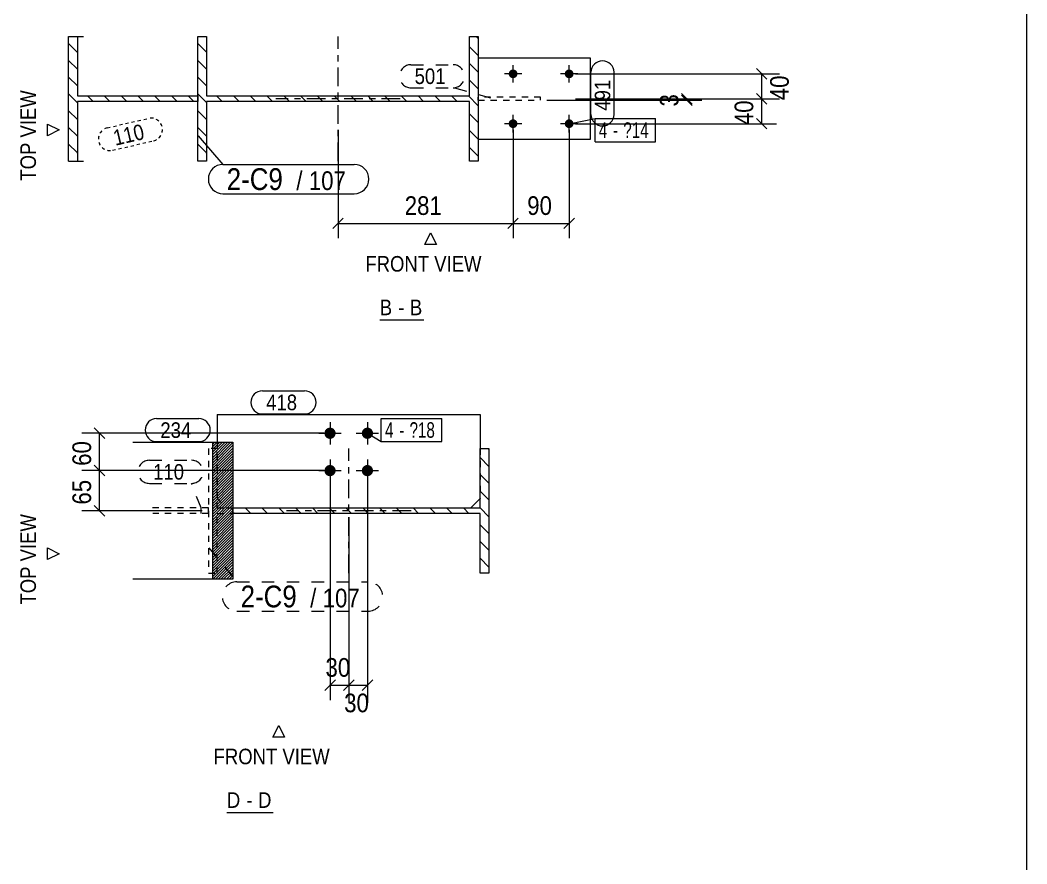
# Model space of a CAD drawing. Header units: millimetres. Extents: x 2 to 579, y 1 to 825.
# Drawn here: x 417.4 to 579, y 304.3 to 439.8 of the extents above; entities that cross this region are included whole.
import ezdxf

# ---------------------------------------------------------------- set-up
doc = ezdxf.new("R2010")
doc.units = ezdxf.units.MM
for name, pattern in [('XKITLINE00', [0]), ('XKITLINE01', [4, 1, -1, 1, -1]), ('XKITLINE02', [4, 2, -2]), ('XKITLINE03', [6, 3, -1, 1, -1]), ('XKITLINE04', [3, 0.5, -0.5, 0.5, -0.5, 0.5, -0.5])]:
    doc.linetypes.add(name, pattern=pattern)
for name, color, linetype, lineweight in [('Bolt', 3, 'Continuous', 0), ('BoltMark', 7, 'Continuous', 0), ('Dimensions', 7, 'Continuous', 0), ('DrawingSheet', 5, 'Continuous', 0), ('OtherObjectType', 7, 'Continuous', 0), ('Part', 2, 'Continuous', 0), ('PartMark', 7, 'Continuous', 0)]:
    doc.layers.add(name, color=color, linetype=linetype, lineweight=lineweight)
doc.styles.add('ARIAL', font='ARIAL.TTF')
doc.styles.add('ARIAL_NARROW', font='ARIALN.TTF')

# ---------------------------------------------------------------- blocks, each defined once
blk = doc.blocks.new('*A1')
at = {"layer": 'Part', "color": 7, "linetype": 'XKITLINE00', "lineweight": 0}
for p, q in [((490.94, 436.85), (490.59, 437.19)), ((447.34, 434.65), (445.94, 436.05)), ((490.94, 434.15), (489.54, 435.55)), ((447.34, 431.95), (445.94, 433.35)), ((490.94, 431.46), (489.54, 432.86)), ((447.34, 429.26), (445.94, 430.66)), ((490.94, 428.77), (489.54, 430.17)), ((447.34, 426.57), (445.94, 427.97)), ((449.86, 426.74), (448.96, 427.64)), ((452.55, 426.74), (451.65, 427.64)), ((455.24, 426.74), (454.34, 427.64)), ((457.94, 426.74), (457.04, 427.64)), ((460.63, 426.74), (459.73, 427.64)), ((463.33, 426.74), (462.43, 427.64)), ((466.02, 426.74), (465.12, 427.64)), ((468.71, 426.74), (467.81, 427.64)), ((471.41, 426.74), (470.51, 427.64)), ((474.1, 426.74), (473.2, 427.64)), ((476.8, 426.74), (475.9, 427.64)), ((479.49, 426.74), (478.59, 427.64)), ((482.18, 426.74), (481.28, 427.64)), ((484.88, 426.74), (483.98, 427.64)), ((487.57, 426.74), (486.67, 427.64)), ((490.94, 426.07), (489.37, 427.64)), ((447.34, 423.87), (445.94, 425.27)), ((490.94, 423.38), (489.54, 424.78)), ((447.34, 421.18), (445.94, 422.58)), ((490.94, 420.68), (489.54, 422.08)), ((447.28, 418.54), (445.94, 419.88)), ((447.34, 418.48), (447.28, 418.54)), ((490.94, 417.99), (489.54, 419.39)), ((445.94, 417.19), (445.94, 417.19)), ((445.94, 417.19), (445.94, 417.19))]:
    blk.add_line(p, q, dxfattribs=at)
blk = doc.blocks.new('*A2')
at = {"layer": 'Part', "color": 7, "linetype": 'XKITLINE00', "lineweight": 0}
for p, q in [((426.61, 434.64), (425.21, 436.05)), ((426.61, 431.95), (425.21, 433.35)), ((426.61, 429.25), (425.21, 430.66)), ((426.61, 426.56), (425.21, 427.97)), ((429.13, 426.74), (428.23, 427.64)), ((431.82, 426.74), (430.92, 427.64)), ((434.52, 426.74), (433.62, 427.64)), ((437.21, 426.74), (436.31, 427.64)), ((439.9, 426.74), (439, 427.64)), ((442.6, 426.74), (441.7, 427.64)), ((445.29, 426.74), (444.39, 427.64)), ((426.61, 423.87), (425.21, 425.27)), ((426.61, 421.17), (425.21, 422.58)), ((426.56, 418.54), (425.21, 419.88)), ((426.61, 418.48), (426.56, 418.54))]:
    blk.add_line(p, q, dxfattribs=at)
blk = doc.blocks.new('*A3')
at = {"layer": 'Part', "color": 7, "linetype": 'XKITLINE00', "lineweight": 0}
for p, q in [((448.58, 372.04), (448.34, 371.8)), ((449.02, 372.04), (448.34, 371.36)), ((449.45, 372.04), (448.34, 370.93)), ((449.89, 372.04), (448.34, 370.49)), ((450.32, 372.04), (448.34, 370.06)), ((450.76, 372.04), (448.34, 369.62)), ((451.19, 372.04), (448.34, 369.19)), ((451.57, 371.98), (448.34, 368.75)), ((451.57, 371.55), (448.34, 368.32)), ((451.57, 371.11), (448.34, 367.88)), ((451.57, 370.68), (448.34, 367.45)), ((451.57, 370.24), (448.34, 367.01)), ((451.57, 369.81), (448.34, 366.58)), ((451.57, 369.37), (448.34, 366.14)), ((451.57, 368.94), (448.34, 365.71)), ((451.57, 368.5), (448.34, 365.27)), ((451.57, 368.07), (448.34, 364.84)), ((451.57, 367.63), (448.34, 364.4)), ((451.57, 367.2), (448.34, 363.96)), ((451.57, 366.76), (448.34, 363.53)), ((451.57, 366.33), (448.34, 363.09)), ((451.57, 365.89), (448.34, 362.66)), ((451.57, 365.45), (448.34, 362.22)), ((451.57, 365.02), (448.34, 361.79)), ((451.57, 364.58), (448.34, 361.35)), ((451.57, 364.15), (448.34, 360.92)), ((451.57, 363.71), (448.34, 360.48)), ((451.57, 363.28), (448.34, 360.05)), ((451.57, 362.84), (448.34, 359.61)), ((451.57, 362.41), (448.34, 359.18)), ((451.57, 361.97), (448.34, 358.74)), ((451.57, 361.54), (448.34, 358.31)), ((451.57, 361.1), (448.34, 357.87)), ((451.57, 360.67), (448.34, 357.44)), ((451.57, 360.23), (448.34, 357)), ((451.57, 359.8), (448.34, 356.57)), ((451.57, 359.36), (448.34, 356.13)), ((451.57, 358.93), (448.34, 355.7)), ((451.57, 358.49), (448.34, 355.26)), ((451.57, 358.06), (448.34, 354.83)), ((451.57, 357.62), (448.34, 354.39)), ((451.57, 357.19), (448.34, 353.96)), ((451.57, 356.75), (448.34, 353.52)), ((451.57, 356.32), (448.34, 353.09)), ((451.57, 355.88), (448.34, 352.65)), ((451.57, 355.45), (448.34, 352.22)), ((451.57, 355.01), (448.34, 351.78)), ((451.57, 354.58), (448.34, 351.35)), ((451.57, 354.14), (448.34, 350.91)), ((451.57, 353.71), (448.34, 350.47)), ((451.57, 353.27), (448.34, 350.04)), ((451.57, 352.84), (448.78, 350.04)), ((451.57, 352.4), (449.21, 350.04)), ((451.57, 351.96), (449.65, 350.04)), ((451.57, 351.53), (450.08, 350.04)), ((451.57, 351.09), (450.52, 350.04)), ((451.57, 350.66), (450.95, 350.04)), ((451.57, 350.22), (451.39, 350.04))]:
    blk.add_line(p, q, dxfattribs=at)
blk = doc.blocks.new('*A4')
at = {"layer": 'Part', "color": 7, "linetype": 'XKITLINE00', "lineweight": 0}
for p, q in [((492.66, 370.87), (492.51, 371.02)), ((492.66, 368.17), (491.26, 369.57)), ((492.66, 365.48), (491.26, 366.88)), ((492.61, 362.84), (491.26, 364.18)), ((492.66, 362.78), (492.61, 362.84)), ((451.75, 360.59), (451.57, 360.77)), ((454.44, 360.59), (453.54, 361.49)), ((457.13, 360.59), (456.23, 361.49)), ((459.83, 360.59), (458.93, 361.49)), ((462.52, 360.59), (461.62, 361.49)), ((465.22, 360.59), (464.32, 361.49)), ((467.91, 360.59), (467.01, 361.49)), ((470.61, 360.59), (469.71, 361.49)), ((473.3, 360.59), (472.4, 361.49)), ((475.99, 360.59), (475.09, 361.49)), ((478.69, 360.59), (477.79, 361.49)), ((481.38, 360.59), (480.48, 361.49)), ((484.08, 360.59), (483.18, 361.49)), ((486.77, 360.59), (485.87, 361.49)), ((489.46, 360.59), (488.56, 361.49)), ((492.66, 360.09), (491.26, 361.49)), ((491.26, 361.49), (491.26, 361.49)), ((492.66, 357.4), (491.26, 358.8)), ((492.66, 354.7), (491.26, 356.1)), ((492.66, 352.01), (491.26, 353.41))]:
    blk.add_line(p, q, dxfattribs=at)
blk = doc.blocks.new('*A82')
at = {"layer": 'Bolt'}
for points in [[(496.5, 430.49), (496.47, 430.49), (496.43, 430.5), (496.4, 430.5), (496.37, 430.51), (496.33, 430.52), (496.3, 430.53), (496.27, 430.54), (496.24, 430.56), (496.21, 430.57), (496.18, 430.59), (496.15, 430.61), (496.12, 430.63), (496.09, 430.65), (496.07, 430.67), (496.04, 430.69), (496.02, 430.72), (495.99, 430.75), (495.97, 430.77), (495.95, 430.8), (495.93, 430.83), (495.92, 430.86), (495.9, 430.89), (495.89, 430.92), (495.88, 430.95), (495.87, 430.99), (495.86, 431.02), (495.85, 431.05), (495.84, 431.09), (495.84, 431.12), (495.84, 431.16), (495.84, 431.19), (495.84, 431.22), (495.84, 431.26), (495.84, 431.29), (495.85, 431.33), (495.86, 431.36), (495.87, 431.39), (495.88, 431.43), (495.89, 431.46), (495.9, 431.49), (495.92, 431.52), (495.93, 431.55), (495.95, 431.58), (495.97, 431.61), (495.99, 431.63), (496.02, 431.66), (496.04, 431.68), (496.07, 431.71), (496.09, 431.73), (496.12, 431.75), (496.15, 431.77), (496.18, 431.79), (496.21, 431.81), (496.24, 431.82), (496.27, 431.84), (496.3, 431.85), (496.33, 431.86), (496.37, 431.87), (496.4, 431.88), (496.43, 431.88), (496.47, 431.89), (496.5, 431.89), (496.54, 431.89), (496.57, 431.89), (496.6, 431.89), (496.64, 431.88), (496.67, 431.88), (496.71, 431.87), (496.74, 431.86), (496.77, 431.85), (496.8, 431.84), (496.83, 431.82), (496.87, 431.81), (496.9, 431.79), (496.92, 431.77), (496.95, 431.75), (496.98, 431.73), (497.01, 431.71), (497.03, 431.68), (497.05, 431.66), (497.08, 431.63), (497.1, 431.61), (497.12, 431.58), (497.14, 431.55), (497.15, 431.52), (497.17, 431.49), (497.18, 431.46), (497.19, 431.43), (497.21, 431.39), (497.21, 431.36), (497.22, 431.33), (497.23, 431.29), (497.23, 431.26), (497.23, 431.22), (497.24, 431.19), (497.23, 431.16), (497.23, 431.12), (497.23, 431.09), (497.22, 431.05), (497.21, 431.02), (497.21, 430.99), (497.19, 430.95), (497.18, 430.92), (497.17, 430.89), (497.15, 430.86), (497.14, 430.83), (497.12, 430.8), (497.1, 430.77), (497.08, 430.75), (497.05, 430.72), (497.03, 430.69), (497.01, 430.67), (496.98, 430.65), (496.95, 430.63), (496.92, 430.61), (496.9, 430.59), (496.87, 430.57), (496.83, 430.56), (496.8, 430.54), (496.77, 430.53), (496.74, 430.52), (496.71, 430.51), (496.67, 430.5), (496.64, 430.5), (496.6, 430.49), (496.57, 430.49), (496.54, 430.49)], [(505.5, 430.49), (505.47, 430.49), (505.43, 430.5), (505.4, 430.5), (505.37, 430.51), (505.33, 430.52), (505.3, 430.53), (505.27, 430.54), (505.24, 430.56), (505.21, 430.57), (505.18, 430.59), (505.15, 430.61), (505.12, 430.63), (505.09, 430.65), (505.07, 430.67), (505.04, 430.69), (505.02, 430.72), (504.99, 430.75), (504.97, 430.77), (504.95, 430.8), (504.93, 430.83), (504.92, 430.86), (504.9, 430.89), (504.89, 430.92), (504.88, 430.95), (504.87, 430.99), (504.86, 431.02), (504.85, 431.05), (504.84, 431.09), (504.84, 431.12), (504.84, 431.16), (504.84, 431.19), (504.84, 431.22), (504.84, 431.26), (504.84, 431.29), (504.85, 431.33), (504.86, 431.36), (504.87, 431.39), (504.88, 431.43), (504.89, 431.46), (504.9, 431.49), (504.92, 431.52), (504.93, 431.55), (504.95, 431.58), (504.97, 431.61), (504.99, 431.63), (505.02, 431.66), (505.04, 431.68), (505.07, 431.71), (505.09, 431.73), (505.12, 431.75), (505.15, 431.77), (505.18, 431.79), (505.21, 431.81), (505.24, 431.82), (505.27, 431.84), (505.3, 431.85), (505.33, 431.86), (505.37, 431.87), (505.4, 431.88), (505.43, 431.88), (505.47, 431.89), (505.5, 431.89), (505.54, 431.89), (505.57, 431.89), (505.6, 431.89), (505.64, 431.88), (505.67, 431.88), (505.71, 431.87), (505.74, 431.86), (505.77, 431.85), (505.8, 431.84), (505.83, 431.82), (505.87, 431.81), (505.9, 431.79), (505.92, 431.77), (505.95, 431.75), (505.98, 431.73), (506.01, 431.71), (506.03, 431.68), (506.05, 431.66), (506.08, 431.63), (506.1, 431.61), (506.12, 431.58), (506.14, 431.55), (506.15, 431.52), (506.17, 431.49), (506.18, 431.46), (506.19, 431.43), (506.21, 431.39), (506.21, 431.36), (506.22, 431.33), (506.23, 431.29), (506.23, 431.26), (506.23, 431.22), (506.24, 431.19), (506.23, 431.16), (506.23, 431.12), (506.23, 431.09), (506.22, 431.05), (506.21, 431.02), (506.21, 430.99), (506.19, 430.95), (506.18, 430.92), (506.17, 430.89), (506.15, 430.86), (506.14, 430.83), (506.12, 430.8), (506.1, 430.77), (506.08, 430.75), (506.05, 430.72), (506.03, 430.69), (506.01, 430.67), (505.98, 430.65), (505.95, 430.63), (505.92, 430.61), (505.9, 430.59), (505.87, 430.57), (505.83, 430.56), (505.8, 430.54), (505.77, 430.53), (505.74, 430.52), (505.71, 430.51), (505.67, 430.5), (505.64, 430.5), (505.6, 430.49), (505.57, 430.49), (505.54, 430.49)], [(496.5, 422.49), (496.47, 422.49), (496.43, 422.5), (496.4, 422.5), (496.37, 422.51), (496.33, 422.52), (496.3, 422.53), (496.27, 422.54), (496.24, 422.56), (496.21, 422.57), (496.18, 422.59), (496.15, 422.61), (496.12, 422.63), (496.09, 422.65), (496.07, 422.67), (496.04, 422.69), (496.02, 422.72), (495.99, 422.75), (495.97, 422.77), (495.95, 422.8), (495.93, 422.83), (495.92, 422.86), (495.9, 422.89), (495.89, 422.92), (495.88, 422.95), (495.87, 422.99), (495.86, 423.02), (495.85, 423.05), (495.84, 423.09), (495.84, 423.12), (495.84, 423.16), (495.84, 423.19), (495.84, 423.22), (495.84, 423.26), (495.84, 423.29), (495.85, 423.33), (495.86, 423.36), (495.87, 423.39), (495.88, 423.43), (495.89, 423.46), (495.9, 423.49), (495.92, 423.52), (495.93, 423.55), (495.95, 423.58), (495.97, 423.61), (495.99, 423.63), (496.02, 423.66), (496.04, 423.68), (496.07, 423.71), (496.09, 423.73), (496.12, 423.75), (496.15, 423.77), (496.18, 423.79), (496.21, 423.81), (496.24, 423.82), (496.27, 423.84), (496.3, 423.85), (496.33, 423.86), (496.37, 423.87), (496.4, 423.88), (496.43, 423.88), (496.47, 423.89), (496.5, 423.89), (496.54, 423.89), (496.57, 423.89), (496.6, 423.89), (496.64, 423.88), (496.67, 423.88), (496.71, 423.87), (496.74, 423.86), (496.77, 423.85), (496.8, 423.84), (496.83, 423.82), (496.87, 423.81), (496.9, 423.79), (496.92, 423.77), (496.95, 423.75), (496.98, 423.73), (497.01, 423.71), (497.03, 423.68), (497.05, 423.66), (497.08, 423.63), (497.1, 423.61), (497.12, 423.58), (497.14, 423.55), (497.15, 423.52), (497.17, 423.49), (497.18, 423.46), (497.19, 423.43), (497.21, 423.39), (497.21, 423.36), (497.22, 423.33), (497.23, 423.29), (497.23, 423.26), (497.23, 423.22), (497.24, 423.19), (497.23, 423.16), (497.23, 423.12), (497.23, 423.09), (497.22, 423.05), (497.21, 423.02), (497.21, 422.99), (497.19, 422.95), (497.18, 422.92), (497.17, 422.89), (497.15, 422.86), (497.14, 422.83), (497.12, 422.8), (497.1, 422.77), (497.08, 422.75), (497.05, 422.72), (497.03, 422.69), (497.01, 422.67), (496.98, 422.65), (496.95, 422.63), (496.92, 422.61), (496.9, 422.59), (496.87, 422.57), (496.83, 422.56), (496.8, 422.54), (496.77, 422.53), (496.74, 422.52), (496.71, 422.51), (496.67, 422.5), (496.64, 422.5), (496.6, 422.49), (496.57, 422.49), (496.54, 422.49)], [(505.5, 422.49), (505.47, 422.49), (505.43, 422.5), (505.4, 422.5), (505.37, 422.51), (505.33, 422.52), (505.3, 422.53), (505.27, 422.54), (505.24, 422.56), (505.21, 422.57), (505.18, 422.59), (505.15, 422.61), (505.12, 422.63), (505.09, 422.65), (505.07, 422.67), (505.04, 422.69), (505.02, 422.72), (504.99, 422.75), (504.97, 422.77), (504.95, 422.8), (504.93, 422.83), (504.92, 422.86), (504.9, 422.89), (504.89, 422.92), (504.88, 422.95), (504.87, 422.99), (504.86, 423.02), (504.85, 423.05), (504.84, 423.09), (504.84, 423.12), (504.84, 423.16), (504.84, 423.19), (504.84, 423.22), (504.84, 423.26), (504.84, 423.29), (504.85, 423.33), (504.86, 423.36), (504.87, 423.39), (504.88, 423.43), (504.89, 423.46), (504.9, 423.49), (504.92, 423.52), (504.93, 423.55), (504.95, 423.58), (504.97, 423.61), (504.99, 423.63), (505.02, 423.66), (505.04, 423.68), (505.07, 423.71), (505.09, 423.73), (505.12, 423.75), (505.15, 423.77), (505.18, 423.79), (505.21, 423.81), (505.24, 423.82), (505.27, 423.84), (505.3, 423.85), (505.33, 423.86), (505.37, 423.87), (505.4, 423.88), (505.43, 423.88), (505.47, 423.89), (505.5, 423.89), (505.54, 423.89), (505.57, 423.89), (505.6, 423.89), (505.64, 423.88), (505.67, 423.88), (505.71, 423.87), (505.74, 423.86), (505.77, 423.85), (505.8, 423.84), (505.83, 423.82), (505.87, 423.81), (505.9, 423.79), (505.92, 423.77), (505.95, 423.75), (505.98, 423.73), (506.01, 423.71), (506.03, 423.68), (506.05, 423.66), (506.08, 423.63), (506.1, 423.61), (506.12, 423.58), (506.14, 423.55), (506.15, 423.52), (506.17, 423.49), (506.18, 423.46), (506.19, 423.43), (506.21, 423.39), (506.21, 423.36), (506.22, 423.33), (506.23, 423.29), (506.23, 423.26), (506.23, 423.22), (506.24, 423.19), (506.23, 423.16), (506.23, 423.12), (506.23, 423.09), (506.22, 423.05), (506.21, 423.02), (506.21, 422.99), (506.19, 422.95), (506.18, 422.92), (506.17, 422.89), (506.15, 422.86), (506.14, 422.83), (506.12, 422.8), (506.1, 422.77), (506.08, 422.75), (506.05, 422.72), (506.03, 422.69), (506.01, 422.67), (505.98, 422.65), (505.95, 422.63), (505.92, 422.61), (505.9, 422.59), (505.87, 422.57), (505.83, 422.56), (505.8, 422.54), (505.77, 422.53), (505.74, 422.52), (505.71, 422.51), (505.67, 422.5), (505.64, 422.5), (505.6, 422.49), (505.57, 422.49), (505.54, 422.49)]]:
    blk.add_hatch(color=3, dxfattribs=at).paths.add_polyline_path(points, flags=17)
at = {"layer": 'Bolt', "color": 3, "linetype": 'XKITLINE00', "lineweight": 0}
for p, q in [((496.54, 429.79), (496.54, 432.59)), ((505.54, 429.79), (505.54, 432.59)), ((497.94, 431.19), (495.14, 431.19)), ((506.94, 431.19), (504.14, 431.19)), ((496.54, 421.79), (496.54, 424.59)), ((505.54, 421.79), (505.54, 424.59)), ((497.94, 423.19), (495.14, 423.19)), ((506.94, 423.19), (504.14, 423.19))]:
    blk.add_line(p, q, dxfattribs=at)
blk = doc.blocks.new('*A83')
at = {"layer": 'Part', "color": 2, "linetype": 'XKITLINE00', "lineweight": 0}
for p, q in [((445.94, 417.19), (445.94, 437.19)), ((445.94, 437.19), (447.34, 437.19)), ((447.34, 437.19), (447.34, 427.64)), ((489.54, 427.64), (489.54, 437.19)), ((489.54, 437.19), (490.94, 437.19)), ((490.94, 437.19), (490.94, 417.19)), ((447.34, 427.64), (489.54, 427.64)), ((489.54, 426.74), (447.34, 426.74)), ((447.34, 426.74), (447.34, 417.19)), ((489.54, 417.19), (489.54, 426.74)), ((447.34, 417.19), (445.94, 417.19)), ((490.94, 417.19), (489.54, 417.19))]:
    blk.add_line(p, q, dxfattribs=at)
at = {"layer": 'Part', "color": 7, "linetype": 'XKITLINE03', "lineweight": 0}
for p, q in [((468.44, 417.19), (468.44, 437.19)), ((478.44, 427.19), (458.44, 427.19))]:
    blk.add_line(p, q, dxfattribs=at)
blk = doc.blocks.new('*A84')
at = {"layer": 'Part', "color": 2, "linetype": 'XKITLINE00', "lineweight": 0}
for p, q in [((425.21, 417.19), (425.21, 437.19)), ((425.21, 437.19), (427.58, 437.19)), ((426.61, 437.19), (426.61, 427.64)), ((426.61, 427.64), (445.94, 427.64)), ((445.94, 426.74), (426.61, 426.74)), ((426.61, 426.74), (426.61, 417.19)), ((445.94, 427.64), (445.94, 426.74)), ((425.21, 417.19), (427.58, 417.19))]:
    blk.add_line(p, q, dxfattribs=at)
blk = doc.blocks.new('*A85')
at = {"layer": 'Part', "color": 2, "linetype": 'XKITLINE00', "lineweight": 0}
for p, q in [((508.94, 433.69), (490.94, 433.69)), ((508.94, 420.69), (508.94, 433.69)), ((490.94, 420.69), (508.94, 420.69))]:
    blk.add_line(p, q, dxfattribs=at)
at = {"layer": 'Part', "color": 7, "linetype": 'XKITLINE01', "lineweight": 0}
blk.add_line((490.94, 433.69), (490.94, 420.69), dxfattribs=at)
blk = doc.blocks.new('*A86')
at = {"layer": 'Part', "color": 7, "linetype": 'XKITLINE01', "lineweight": 0}
for p, q in [((500.94, 427.44), (490.94, 427.44)), ((490.94, 426.94), (490.94, 427.44)), ((490.94, 426.94), (500.94, 426.94)), ((500.94, 426.94), (500.94, 427.44))]:
    blk.add_line(p, q, dxfattribs=at)
blk = doc.blocks.new('*A87')
at = {"layer": 'Bolt'}
for points in [[(468.06, 373.45), (468.05, 373.4), (468.05, 373.36), (468.04, 373.31), (468.03, 373.27), (468.02, 373.23), (468.01, 373.19), (467.99, 373.15), (467.97, 373.1), (467.95, 373.07), (467.93, 373.03), (467.91, 372.99), (467.88, 372.95), (467.85, 372.92), (467.82, 372.89), (467.79, 372.85), (467.76, 372.82), (467.73, 372.79), (467.69, 372.77), (467.66, 372.74), (467.62, 372.72), (467.58, 372.7), (467.54, 372.68), (467.5, 372.66), (467.46, 372.64), (467.42, 372.63), (467.38, 372.62), (467.33, 372.61), (467.29, 372.6), (467.25, 372.59), (467.2, 372.59), (467.16, 372.59), (467.11, 372.59), (467.07, 372.59), (467.03, 372.6), (466.98, 372.61), (466.94, 372.62), (466.9, 372.63), (466.85, 372.64), (466.81, 372.66), (466.77, 372.68), (466.73, 372.7), (466.7, 372.72), (466.66, 372.74), (466.62, 372.77), (466.59, 372.79), (466.55, 372.82), (466.52, 372.85), (466.49, 372.89), (466.46, 372.92), (466.44, 372.95), (466.41, 372.99), (466.39, 373.03), (466.36, 373.07), (466.34, 373.1), (466.33, 373.15), (466.31, 373.19), (466.3, 373.23), (466.28, 373.27), (466.28, 373.31), (466.27, 373.36), (466.26, 373.4), (466.26, 373.45), (466.26, 373.49), (466.26, 373.53), (466.26, 373.58), (466.27, 373.62), (466.28, 373.67), (466.28, 373.71), (466.3, 373.75), (466.31, 373.79), (466.33, 373.83), (466.34, 373.87), (466.36, 373.91), (466.39, 373.95), (466.41, 373.99), (466.44, 374.03), (466.46, 374.06), (466.49, 374.09), (466.52, 374.13), (466.55, 374.16), (466.59, 374.19), (466.62, 374.21), (466.66, 374.24), (466.7, 374.26), (466.73, 374.28), (466.77, 374.3), (466.81, 374.32), (466.85, 374.34), (466.9, 374.35), (466.94, 374.36), (466.98, 374.37), (467.03, 374.38), (467.07, 374.39), (467.11, 374.39), (467.16, 374.39), (467.2, 374.39), (467.25, 374.39), (467.29, 374.38), (467.33, 374.37), (467.38, 374.36), (467.42, 374.35), (467.46, 374.34), (467.5, 374.32), (467.54, 374.3), (467.58, 374.28), (467.62, 374.26), (467.66, 374.24), (467.69, 374.21), (467.73, 374.19), (467.76, 374.16), (467.79, 374.13), (467.82, 374.09), (467.85, 374.06), (467.88, 374.03), (467.91, 373.99), (467.93, 373.95), (467.95, 373.91), (467.97, 373.87), (467.99, 373.83), (468.01, 373.79), (468.02, 373.75), (468.03, 373.71), (468.04, 373.67), (468.05, 373.62), (468.05, 373.58), (468.06, 373.53), (468.06, 373.49)], [(474.06, 373.45), (474.05, 373.4), (474.05, 373.36), (474.04, 373.31), (474.03, 373.27), (474.02, 373.23), (474.01, 373.19), (473.99, 373.15), (473.97, 373.1), (473.95, 373.07), (473.93, 373.03), (473.91, 372.99), (473.88, 372.95), (473.85, 372.92), (473.82, 372.89), (473.79, 372.85), (473.76, 372.82), (473.73, 372.79), (473.69, 372.77), (473.66, 372.74), (473.62, 372.72), (473.58, 372.7), (473.54, 372.68), (473.5, 372.66), (473.46, 372.64), (473.42, 372.63), (473.38, 372.62), (473.33, 372.61), (473.29, 372.6), (473.25, 372.59), (473.2, 372.59), (473.16, 372.59), (473.11, 372.59), (473.07, 372.59), (473.03, 372.6), (472.98, 372.61), (472.94, 372.62), (472.9, 372.63), (472.85, 372.64), (472.81, 372.66), (472.77, 372.68), (472.73, 372.7), (472.7, 372.72), (472.66, 372.74), (472.62, 372.77), (472.59, 372.79), (472.55, 372.82), (472.52, 372.85), (472.49, 372.89), (472.46, 372.92), (472.44, 372.95), (472.41, 372.99), (472.39, 373.03), (472.36, 373.07), (472.34, 373.1), (472.33, 373.15), (472.31, 373.19), (472.3, 373.23), (472.28, 373.27), (472.28, 373.31), (472.27, 373.36), (472.26, 373.4), (472.26, 373.45), (472.26, 373.49), (472.26, 373.53), (472.26, 373.58), (472.27, 373.62), (472.28, 373.67), (472.28, 373.71), (472.3, 373.75), (472.31, 373.79), (472.33, 373.83), (472.34, 373.87), (472.36, 373.91), (472.39, 373.95), (472.41, 373.99), (472.44, 374.03), (472.46, 374.06), (472.49, 374.09), (472.52, 374.13), (472.55, 374.16), (472.59, 374.19), (472.62, 374.21), (472.66, 374.24), (472.7, 374.26), (472.73, 374.28), (472.77, 374.3), (472.81, 374.32), (472.85, 374.34), (472.9, 374.35), (472.94, 374.36), (472.98, 374.37), (473.03, 374.38), (473.07, 374.39), (473.11, 374.39), (473.16, 374.39), (473.2, 374.39), (473.25, 374.39), (473.29, 374.38), (473.33, 374.37), (473.38, 374.36), (473.42, 374.35), (473.46, 374.34), (473.5, 374.32), (473.54, 374.3), (473.58, 374.28), (473.62, 374.26), (473.66, 374.24), (473.69, 374.21), (473.73, 374.19), (473.76, 374.16), (473.79, 374.13), (473.82, 374.09), (473.85, 374.06), (473.88, 374.03), (473.91, 373.99), (473.93, 373.95), (473.95, 373.91), (473.97, 373.87), (473.99, 373.83), (474.01, 373.79), (474.02, 373.75), (474.03, 373.71), (474.04, 373.67), (474.05, 373.62), (474.05, 373.58), (474.06, 373.53), (474.06, 373.49)], [(468.06, 367.45), (468.05, 367.4), (468.05, 367.36), (468.04, 367.31), (468.03, 367.27), (468.02, 367.23), (468.01, 367.19), (467.99, 367.15), (467.97, 367.1), (467.95, 367.07), (467.93, 367.03), (467.91, 366.99), (467.88, 366.95), (467.85, 366.92), (467.82, 366.89), (467.79, 366.85), (467.76, 366.82), (467.73, 366.79), (467.69, 366.77), (467.66, 366.74), (467.62, 366.72), (467.58, 366.7), (467.54, 366.68), (467.5, 366.66), (467.46, 366.64), (467.42, 366.63), (467.38, 366.62), (467.33, 366.61), (467.29, 366.6), (467.25, 366.59), (467.2, 366.59), (467.16, 366.59), (467.11, 366.59), (467.07, 366.59), (467.03, 366.6), (466.98, 366.61), (466.94, 366.62), (466.9, 366.63), (466.85, 366.64), (466.81, 366.66), (466.77, 366.68), (466.73, 366.7), (466.7, 366.72), (466.66, 366.74), (466.62, 366.77), (466.59, 366.79), (466.55, 366.82), (466.52, 366.85), (466.49, 366.89), (466.46, 366.92), (466.44, 366.95), (466.41, 366.99), (466.39, 367.03), (466.36, 367.07), (466.34, 367.1), (466.33, 367.15), (466.31, 367.19), (466.3, 367.23), (466.28, 367.27), (466.28, 367.31), (466.27, 367.36), (466.26, 367.4), (466.26, 367.45), (466.26, 367.49), (466.26, 367.53), (466.26, 367.58), (466.27, 367.62), (466.28, 367.67), (466.28, 367.71), (466.3, 367.75), (466.31, 367.79), (466.33, 367.83), (466.34, 367.87), (466.36, 367.91), (466.39, 367.95), (466.41, 367.99), (466.44, 368.03), (466.46, 368.06), (466.49, 368.09), (466.52, 368.13), (466.55, 368.16), (466.59, 368.19), (466.62, 368.21), (466.66, 368.24), (466.7, 368.26), (466.73, 368.28), (466.77, 368.3), (466.81, 368.32), (466.85, 368.34), (466.9, 368.35), (466.94, 368.36), (466.98, 368.37), (467.03, 368.38), (467.07, 368.39), (467.11, 368.39), (467.16, 368.39), (467.2, 368.39), (467.25, 368.39), (467.29, 368.38), (467.33, 368.37), (467.38, 368.36), (467.42, 368.35), (467.46, 368.34), (467.5, 368.32), (467.54, 368.3), (467.58, 368.28), (467.62, 368.26), (467.66, 368.24), (467.69, 368.21), (467.73, 368.19), (467.76, 368.16), (467.79, 368.13), (467.82, 368.09), (467.85, 368.06), (467.88, 368.03), (467.91, 367.99), (467.93, 367.95), (467.95, 367.91), (467.97, 367.87), (467.99, 367.83), (468.01, 367.79), (468.02, 367.75), (468.03, 367.71), (468.04, 367.67), (468.05, 367.62), (468.05, 367.58), (468.06, 367.53), (468.06, 367.49)], [(474.06, 367.45), (474.05, 367.4), (474.05, 367.36), (474.04, 367.31), (474.03, 367.27), (474.02, 367.23), (474.01, 367.19), (473.99, 367.15), (473.97, 367.1), (473.95, 367.07), (473.93, 367.03), (473.91, 366.99), (473.88, 366.95), (473.85, 366.92), (473.82, 366.89), (473.79, 366.85), (473.76, 366.82), (473.73, 366.79), (473.69, 366.77), (473.66, 366.74), (473.62, 366.72), (473.58, 366.7), (473.54, 366.68), (473.5, 366.66), (473.46, 366.64), (473.42, 366.63), (473.38, 366.62), (473.33, 366.61), (473.29, 366.6), (473.25, 366.59), (473.2, 366.59), (473.16, 366.59), (473.11, 366.59), (473.07, 366.59), (473.03, 366.6), (472.98, 366.61), (472.94, 366.62), (472.9, 366.63), (472.85, 366.64), (472.81, 366.66), (472.77, 366.68), (472.73, 366.7), (472.7, 366.72), (472.66, 366.74), (472.62, 366.77), (472.59, 366.79), (472.55, 366.82), (472.52, 366.85), (472.49, 366.89), (472.46, 366.92), (472.44, 366.95), (472.41, 366.99), (472.39, 367.03), (472.36, 367.07), (472.34, 367.1), (472.33, 367.15), (472.31, 367.19), (472.3, 367.23), (472.28, 367.27), (472.28, 367.31), (472.27, 367.36), (472.26, 367.4), (472.26, 367.45), (472.26, 367.49), (472.26, 367.53), (472.26, 367.58), (472.27, 367.62), (472.28, 367.67), (472.28, 367.71), (472.3, 367.75), (472.31, 367.79), (472.33, 367.83), (472.34, 367.87), (472.36, 367.91), (472.39, 367.95), (472.41, 367.99), (472.44, 368.03), (472.46, 368.06), (472.49, 368.09), (472.52, 368.13), (472.55, 368.16), (472.59, 368.19), (472.62, 368.21), (472.66, 368.24), (472.7, 368.26), (472.73, 368.28), (472.77, 368.3), (472.81, 368.32), (472.85, 368.34), (472.9, 368.35), (472.94, 368.36), (472.98, 368.37), (473.03, 368.38), (473.07, 368.39), (473.11, 368.39), (473.16, 368.39), (473.2, 368.39), (473.25, 368.39), (473.29, 368.38), (473.33, 368.37), (473.38, 368.36), (473.42, 368.35), (473.46, 368.34), (473.5, 368.32), (473.54, 368.3), (473.58, 368.28), (473.62, 368.26), (473.66, 368.24), (473.69, 368.21), (473.73, 368.19), (473.76, 368.16), (473.79, 368.13), (473.82, 368.09), (473.85, 368.06), (473.88, 368.03), (473.91, 367.99), (473.93, 367.95), (473.95, 367.91), (473.97, 367.87), (473.99, 367.83), (474.01, 367.79), (474.02, 367.75), (474.03, 367.71), (474.04, 367.67), (474.05, 367.62), (474.05, 367.58), (474.06, 367.53), (474.06, 367.49)]]:
    blk.add_hatch(color=3, dxfattribs=at).paths.add_polyline_path(points, flags=17)
at = {"layer": 'Bolt', "color": 3, "linetype": 'XKITLINE00', "lineweight": 0}
for p, q in [((467.16, 375.29), (467.16, 371.69)), ((473.16, 375.29), (473.16, 371.69)), ((465.36, 373.49), (468.96, 373.49)), ((471.36, 373.49), (474.96, 373.49)), ((467.16, 369.29), (467.16, 365.69)), ((473.16, 369.29), (473.16, 365.69)), ((465.36, 367.49), (468.96, 367.49)), ((471.36, 367.49), (474.96, 367.49))]:
    blk.add_line(p, q, dxfattribs=at)
blk = doc.blocks.new('*A88')
at = {"layer": 'Part', "color": 2, "linetype": 'XKITLINE00', "lineweight": 0}
for p, q in [((435.49, 372.04), (451.57, 372.04)), ((448.34, 350.04), (448.34, 372.04)), ((451.57, 372.04), (451.57, 350.04)), ((451.57, 350.04), (435.49, 350.04))]:
    blk.add_line(p, q, dxfattribs=at)
blk = doc.blocks.new('*A89')
at = {"layer": 'Part', "color": 7, "linetype": 'XKITLINE01', "lineweight": 0}
for p, q in [((449.06, 371.04), (447.66, 371.04)), ((447.66, 371.04), (447.66, 351.04)), ((449.06, 361.49), (449.06, 371.04)), ((449.06, 361.49), (451.57, 361.49)), ((449.06, 351.04), (449.06, 360.59)), ((449.06, 360.59), (451.57, 360.59)), ((447.66, 351.04), (449.06, 351.04))]:
    blk.add_line(p, q, dxfattribs=at)
at = {"layer": 'Part', "color": 7, "linetype": 'XKITLINE03', "lineweight": 0}
for p, q in [((470.16, 351.04), (470.16, 371.04)), ((480.16, 361.04), (460.16, 361.04))]:
    blk.add_line(p, q, dxfattribs=at)
at = {"layer": 'Part', "color": 2, "linetype": 'XKITLINE00', "lineweight": 0}
for p, q in [((491.26, 371.04), (492.66, 371.04)), ((491.26, 361.49), (491.26, 371.04)), ((492.66, 371.04), (492.66, 351.04)), ((451.57, 361.49), (491.26, 361.49)), ((451.57, 360.59), (451.57, 361.49)), ((491.26, 360.59), (451.57, 360.59)), ((491.26, 351.04), (491.26, 360.59)), ((492.66, 351.04), (491.26, 351.04))]:
    blk.add_line(p, q, dxfattribs=at)
blk = doc.blocks.new('*A90')
at = {"layer": 'Part', "color": 7, "linetype": 'XKITLINE01', "lineweight": 0}
for p, q in [((447.66, 361.49), (438.69, 361.49)), ((447.66, 360.59), (438.72, 360.59)), ((446.5, 360.59), (446.48, 361.49)), ((447.66, 360.59), (447.66, 361.49))]:
    blk.add_line(p, q, dxfattribs=at)
blk = doc.blocks.new('*A91')
at = {"layer": 'Part', "color": 2, "linetype": 'XKITLINE00', "lineweight": 0}
for p, q in [((449.06, 376.49), (449.06, 372.04)), ((449.06, 376.49), (491.26, 376.49)), ((491.26, 376.49), (491.26, 371.04)), ((491.26, 362.99), (489.76, 361.49))]:
    blk.add_line(p, q, dxfattribs=at)
at = {"layer": 'Part', "color": 7, "linetype": 'XKITLINE01', "lineweight": 0}
for p, q in [((449.06, 372.04), (449.06, 362.99)), ((491.26, 371.04), (491.26, 362.99)), ((449.06, 362.99), (450.56, 361.49)), ((450.56, 361.49), (489.76, 361.49))]:
    blk.add_line(p, q, dxfattribs=at)
blk = doc.blocks.new('*A120')
at = {"layer": 'DrawingSheet', "color": 5, "linetype": 'XKITLINE00', "lineweight": 0}
blk.add_line((579, 5), (579, 825), dxfattribs=at)
blk = doc.blocks.new('*A219')
at = {"layer": 'Dimensions', "color": 7, "linetype": 'XKITLINE00', "lineweight": 0}
for p, q in [((468.44, 422.19), (468.44, 404.79)), ((496.54, 422.19), (496.54, 404.79)), ((469.28, 408.04), (467.59, 406.34)), ((468.44, 407.19), (496.54, 407.19)), ((497.38, 408.04), (495.69, 406.34))]:
    blk.add_line(p, q, dxfattribs=at)
at = {"layer": 'Dimensions', "color": 3}
for p in [(468.44, 407.19), (496.54, 407.19)]:
    blk.add_point(p, dxfattribs=at)
at = {"layer": 'Dimensions', "color": 3, "style": 'ARIAL', "width": 0.85}
blk.add_text('281', height=3, dxfattribs=at).set_placement((479.15, 408.54))
blk = doc.blocks.new('*A220')
at = {"layer": 'Dimensions', "color": 7, "linetype": 'XKITLINE00', "lineweight": 0}
for p, q in [((496.54, 422.19), (496.54, 404.79)), ((505.54, 422.19), (505.54, 404.79)), ((497.38, 408.04), (495.69, 406.34)), ((496.54, 407.19), (505.54, 407.19)), ((506.38, 408.04), (504.69, 406.34))]:
    blk.add_line(p, q, dxfattribs=at)
at = {"layer": 'Dimensions', "color": 3}
for p in [(496.54, 407.19), (505.54, 407.19)]:
    blk.add_point(p, dxfattribs=at)
at = {"layer": 'Dimensions', "color": 3, "style": 'ARIAL', "width": 0.85}
blk.add_text('90', height=3, dxfattribs=at).set_placement((498.81, 408.54))
blk = doc.blocks.new('*A221')
at = {"layer": 'Dimensions', "color": 7, "linetype": 'XKITLINE00', "lineweight": 0}
for p, q in [((506.54, 427.19), (538.84, 427.19)), ((535.59, 428.04), (537.28, 426.34)), ((536.44, 423.19), (536.44, 427.19)), ((535.59, 424.04), (537.28, 422.34)), ((506.54, 423.19), (538.84, 423.19))]:
    blk.add_line(p, q, dxfattribs=at)
at = {"layer": 'Dimensions', "color": 3}
for p in [(536.44, 427.19), (536.44, 423.19)]:
    blk.add_point(p, dxfattribs=at)
at = {"layer": 'Dimensions', "color": 3, "style": 'ARIAL', "width": 0.85}
blk.add_text('40', height=3, rotation=90.0002, dxfattribs=at).set_placement((535.09, 422.96))
blk = doc.blocks.new('*A222')
at = {"layer": 'Dimensions', "color": 7, "linetype": 'XKITLINE00', "lineweight": 0}
for p, q in [((535.59, 432.04), (537.28, 430.34)), ((506.54, 431.19), (539.29, 431.19)), ((536.44, 427.19), (536.44, 431.19)), ((506.54, 427.19), (539.29, 427.19)), ((535.59, 428.04), (537.28, 426.34))]:
    blk.add_line(p, q, dxfattribs=at)
at = {"layer": 'Dimensions', "color": 3}
for p in [(536.44, 431.19), (536.44, 427.19)]:
    blk.add_point(p, dxfattribs=at)
at = {"layer": 'Dimensions', "color": 3, "style": 'ARIAL', "width": 0.85}
blk.add_text('40', height=3, rotation=90.0002, dxfattribs=at).set_placement((540.79, 426.96))
blk = doc.blocks.new('*A223')
at = {"layer": 'Dimensions', "color": 7, "linetype": 'XKITLINE00', "lineweight": 0}
for p, q in [((501.94, 426.94), (526.84, 426.94)), ((506.54, 427.19), (526.84, 427.19)), ((523.59, 428.04), (525.28, 426.34)), ((523.59, 427.79), (525.28, 426.09)), ((524.44, 426.94), (524.44, 427.19))]:
    blk.add_line(p, q, dxfattribs=at)
at = {"layer": 'Dimensions', "color": 3}
for p in [(524.44, 427.19), (524.44, 426.94)]:
    blk.add_point(p, dxfattribs=at)
at = {"layer": 'Dimensions', "color": 3, "style": 'ARIAL', "width": 0.85}
blk.add_text('3', height=3, rotation=90.0002, dxfattribs=at).set_placement((523.09, 425.95))
blk = doc.blocks.new('*A224')
at = {"layer": 'BoltMark', "color": 7, "linetype": 'XKITLINE00', "lineweight": 0}
for p, q in [((505.54, 423.19), (509.7, 424)), ((509.7, 424), (519.39, 424)), ((509.7, 420.3), (509.7, 424)), ((519.39, 420.3), (519.39, 424)), ((509.7, 420.3), (519.39, 420.3))]:
    blk.add_line(p, q, dxfattribs=at)
at = {"layer": 'BoltMark', "color": 3, "style": 'ARIAL_NARROW', "width": 0.85}
for s, p in [('4', (510.3, 420.9)), ('?14', (514.23, 420.9)), ('-', (512.57, 420.9))]:
    blk.add_text(s, height=2.5, dxfattribs=at).set_placement(p)
blk = doc.blocks.new('*A225')
at = {"layer": 'PartMark', "color": 7, "linetype": 'XKITLINE02', "lineweight": 0}
for p, q in [((480.14, 432.66), (486.9, 432.66)), ((480.14, 428.96), (486.9, 428.96)), ((492.96, 427.31), (486.9, 428.96))]:
    blk.add_line(p, q, dxfattribs=at)
for centre, start, end in [((480.14, 430.81), 90, 270), ((486.9, 430.81), 270, 90)]:
    blk.add_arc(centre, 1.85, start, end, dxfattribs=at)
at = {"layer": 'PartMark', "color": 3, "style": 'ARIAL', "width": 0.85}
blk.add_text('501', height=2.5, dxfattribs=at).set_placement((480.74, 429.56))
blk = doc.blocks.new('*A226')
at = {"layer": 'PartMark', "color": 7, "linetype": 'XKITLINE00', "lineweight": 0}
for p, q in [((509.04, 424.68), (509.04, 431.44)), ((512.74, 424.68), (512.74, 431.44))]:
    blk.add_line(p, q, dxfattribs=at)
for centre, start, end in [((510.89, 431.44), 0, 180), ((510.89, 424.68), 180, 0)]:
    blk.add_arc(centre, 1.85, start, end, dxfattribs=at)
at = {"layer": 'PartMark', "color": 3, "style": 'ARIAL', "width": 0.85}
blk.add_text('491', height=2.5, rotation=90.0002, dxfattribs=at).set_placement((512.14, 425.28))
blk = doc.blocks.new('*A227')
at = {"layer": 'PartMark', "color": 7, "linetype": 'XKITLINE04', "lineweight": 0}
for p, q in [((431.41, 422.53), (438, 424.05)), ((432.25, 418.92), (438.84, 420.45))]:
    blk.add_line(p, q, dxfattribs=at)
for centre, start, end in [((438.42, 422.25), 283.0254, 103.0254), ((431.83, 420.72), 103.0254, 283.0254)]:
    blk.add_arc(centre, 1.85, start, end, dxfattribs=at)
at = {"layer": 'PartMark', "color": 3, "style": 'ARIAL', "width": 0.85}
blk.add_text('110', height=2.5, rotation=13.0233, dxfattribs=at).set_placement((432.7, 419.64))
blk = doc.blocks.new('*A228')
at = {"layer": 'PartMark', "color": 7, "linetype": 'XKITLINE00', "lineweight": 0}
for p, q in [((445.98, 421.22), (449.98, 416.64)), ((449.98, 416.64), (471.04, 416.64)), ((449.98, 411.94), (471.04, 411.94))]:
    blk.add_line(p, q, dxfattribs=at)
for centre, start, end in [((449.98, 414.29), 90, 270), ((471.04, 414.29), 270, 90)]:
    blk.add_arc(centre, 2.35, start, end, dxfattribs=at)
at = {"layer": 'PartMark', "color": 1, "style": 'ARIAL', "width": 0.85}
blk.add_text('2-C9', height=3.5, dxfattribs=at).set_placement((450.58, 412.54))
at = {"layer": 'PartMark', "color": 3, "style": 'ARIAL', "width": 0.85}
for s, p in [('/', (461.75, 412.54)), ('107', (463.76, 412.54))]:
    blk.add_text(s, height=3, dxfattribs=at).set_placement(p)
blk = doc.blocks.new('*A229')
at = {"layer": 'OtherObjectType', "color": 7, "linetype": 'XKITLINE00', "lineweight": 0}
for p, q in [((421.83, 421.25), (421.83, 423.13)), ((421.83, 423.13), (423.71, 422.19)), ((423.71, 422.19), (421.83, 421.25)), ((423.71, 422.19), (423.71, 422.19)), ((482.36, 403.81), (483.3, 405.69)), ((483.3, 405.69), (484.23, 403.81)), ((483.3, 405.69), (483.3, 405.69)), ((484.23, 403.81), (482.36, 403.81)), ((475.14, 391.69), (482.2, 391.69))]:
    blk.add_line(p, q, dxfattribs=at)
at = {"layer": 'OtherObjectType', "color": 7, "style": 'ARIAL', "width": 0.85}
blk.add_text('TOP VIEW', height=2.5, rotation=90, dxfattribs=at).set_placement((419.96, 414.04))
for s, p in [('FRONT VIEW', (472.83, 399.44)), ('B', (475.14, 392.44)), ('B', (479.98, 392.44)), ('-', (478.12, 392.44))]:
    blk.add_text(s, height=2.5, dxfattribs=at).set_placement(p)
blk = doc.blocks.new('*A230')
at = {"layer": 'Dimensions', "color": 7, "linetype": 'XKITLINE00', "lineweight": 0}
for p, q in [((467.16, 366.49), (467.16, 330.64)), ((470.16, 360.04), (470.16, 330.64)), ((468.01, 333.89), (466.31, 332.19)), ((467.16, 333.04), (470.16, 333.04)), ((471.01, 333.89), (469.31, 332.19))]:
    blk.add_line(p, q, dxfattribs=at)
at = {"layer": 'Dimensions', "color": 3}
for p in [(467.16, 333.04), (470.16, 333.04)]:
    blk.add_point(p, dxfattribs=at)
at = {"layer": 'Dimensions', "color": 3, "style": 'ARIAL', "width": 0.85}
blk.add_text('30', height=3, dxfattribs=at).set_placement((466.43, 334.39))
blk = doc.blocks.new('*A231')
at = {"layer": 'Dimensions', "color": 7, "linetype": 'XKITLINE00', "lineweight": 0}
for p, q in [((473.16, 366.49), (473.16, 330.19)), ((470.16, 360.04), (470.16, 330.19)), ((471.01, 333.89), (469.31, 332.19)), ((470.16, 333.04), (473.16, 333.04)), ((474.01, 333.89), (472.31, 332.19))]:
    blk.add_line(p, q, dxfattribs=at)
at = {"layer": 'Dimensions', "color": 3}
for p in [(470.16, 333.04), (473.16, 333.04)]:
    blk.add_point(p, dxfattribs=at)
at = {"layer": 'Dimensions', "color": 3, "style": 'ARIAL', "width": 0.85}
blk.add_text('30', height=3, dxfattribs=at).set_placement((469.43, 328.69))
blk = doc.blocks.new('*A232')
at = {"layer": 'Dimensions', "color": 7, "linetype": 'XKITLINE00', "lineweight": 0}
for p, q in [((466.16, 367.49), (427.31, 367.49)), ((429.31, 368.34), (431.01, 366.64)), ((430.16, 361.04), (430.16, 367.49)), ((446.66, 361.04), (427.31, 361.04)), ((429.31, 361.89), (431.01, 360.19))]:
    blk.add_line(p, q, dxfattribs=at)
at = {"layer": 'Dimensions', "color": 3}
for p in [(430.16, 367.49), (430.16, 361.04)]:
    blk.add_point(p, dxfattribs=at)
at = {"layer": 'Dimensions', "color": 3, "style": 'ARIAL', "width": 0.85}
blk.add_text('65', height=3, rotation=90.0002, dxfattribs=at).set_placement((428.81, 362.04))
blk = doc.blocks.new('*A233')
at = {"layer": 'Dimensions', "color": 7, "linetype": 'XKITLINE00', "lineweight": 0}
for p, q in [((466.16, 373.49), (427.31, 373.49)), ((429.31, 374.34), (431.01, 372.64)), ((430.16, 367.49), (430.16, 373.49)), ((466.16, 367.49), (427.31, 367.49)), ((429.31, 368.34), (431.01, 366.64))]:
    blk.add_line(p, q, dxfattribs=at)
at = {"layer": 'Dimensions', "color": 3}
for p in [(430.16, 373.49), (430.16, 367.49)]:
    blk.add_point(p, dxfattribs=at)
at = {"layer": 'Dimensions', "color": 3, "style": 'ARIAL', "width": 0.85}
blk.add_text('60', height=3, rotation=90.0002, dxfattribs=at).set_placement((428.81, 368.26))
blk = doc.blocks.new('*A234')
at = {"layer": 'BoltMark', "color": 7, "linetype": 'XKITLINE00', "lineweight": 0}
for p, q in [((475.39, 375.86), (485.08, 375.86)), ((475.39, 372.16), (475.39, 375.86)), ((485.08, 372.16), (485.08, 375.86)), ((473.16, 373.49), (475.39, 372.16)), ((475.39, 372.16), (485.08, 372.16))]:
    blk.add_line(p, q, dxfattribs=at)
at = {"layer": 'BoltMark', "color": 3, "style": 'ARIAL_NARROW', "width": 0.85}
for s, p in [('4', (475.99, 372.76)), ('?18', (479.92, 372.76)), ('-', (478.26, 372.76))]:
    blk.add_text(s, height=2.5, dxfattribs=at).set_placement(p)
blk = doc.blocks.new('*A235')
at = {"layer": 'PartMark', "color": 7, "linetype": 'XKITLINE00', "lineweight": 0}
for p, q in [((456.31, 380.29), (463.07, 380.29)), ((456.31, 376.59), (463.07, 376.59))]:
    blk.add_line(p, q, dxfattribs=at)
for centre, start, end in [((456.31, 378.44), 90, 270), ((463.07, 378.44), 270, 90)]:
    blk.add_arc(centre, 1.85, start, end, dxfattribs=at)
at = {"layer": 'PartMark', "color": 3, "style": 'ARIAL', "width": 0.85}
blk.add_text('418', height=2.5, dxfattribs=at).set_placement((456.91, 377.19))
blk = doc.blocks.new('*A236')
at = {"layer": 'PartMark', "color": 7, "linetype": 'XKITLINE02', "lineweight": 0}
for p, q in [((438.17, 369.14), (444.93, 369.14)), ((438.17, 365.44), (444.93, 365.44)), ((446.48, 361.49), (444.93, 365.44))]:
    blk.add_line(p, q, dxfattribs=at)
for centre, start, end in [((438.17, 367.29), 90, 270), ((444.93, 367.29), 270, 90)]:
    blk.add_arc(centre, 1.85, start, end, dxfattribs=at)
at = {"layer": 'PartMark', "color": 3, "style": 'ARIAL', "width": 0.85}
blk.add_text('110', height=2.5, dxfattribs=at).set_placement((438.77, 366.04))
blk = doc.blocks.new('*A237')
at = {"layer": 'PartMark', "color": 7, "linetype": 'XKITLINE02', "lineweight": 0}
for p, q in [((447.71, 355.07), (452.21, 349.63)), ((452.21, 349.63), (473.26, 349.63)), ((452.21, 344.93), (473.26, 344.93))]:
    blk.add_line(p, q, dxfattribs=at)
for centre, start, end in [((452.21, 347.28), 90, 270), ((473.26, 347.28), 270, 90)]:
    blk.add_arc(centre, 2.35, start, end, dxfattribs=at)
at = {"layer": 'PartMark', "color": 1, "style": 'ARIAL', "width": 0.85}
blk.add_text('2-C9', height=3.5, dxfattribs=at).set_placement((452.81, 345.53))
at = {"layer": 'PartMark', "color": 3, "style": 'ARIAL', "width": 0.85}
for s, p in [('/', (463.97, 345.53)), ('107', (465.98, 345.53))]:
    blk.add_text(s, height=3, dxfattribs=at).set_placement(p)
blk = doc.blocks.new('*A238')
at = {"layer": 'PartMark', "color": 7, "linetype": 'XKITLINE00', "lineweight": 0}
for p, q in [((439.33, 375.84), (446.09, 375.84)), ((439.33, 372.14), (446.09, 372.14))]:
    blk.add_line(p, q, dxfattribs=at)
for centre, start, end in [((439.33, 373.99), 90, 270), ((446.09, 373.99), 270, 90)]:
    blk.add_arc(centre, 1.85, start, end, dxfattribs=at)
at = {"layer": 'PartMark', "color": 3, "style": 'ARIAL', "width": 0.85}
blk.add_text('234', height=2.5, dxfattribs=at).set_placement((439.93, 372.74))
blk = doc.blocks.new('*A239')
at = {"layer": 'OtherObjectType', "color": 7, "linetype": 'XKITLINE00', "lineweight": 0}
for p, q in [((421.83, 353.2), (421.83, 355.08)), ((421.83, 355.08), (423.71, 354.14)), ((423.71, 354.14), (421.83, 353.2)), ((423.71, 354.14), (423.71, 354.14)), ((458, 324.71), (458.93, 326.59)), ((458.93, 326.59), (459.87, 324.71)), ((458.93, 326.59), (458.93, 326.59)), ((459.87, 324.71), (458, 324.71)), ((450.6, 312.59), (458.02, 312.59))]:
    blk.add_line(p, q, dxfattribs=at)
at = {"layer": 'OtherObjectType', "color": 7, "style": 'ARIAL', "width": 0.85}
blk.add_text('TOP VIEW', height=2.5, rotation=90, dxfattribs=at).set_placement((419.96, 345.99))
for s, p in [('FRONT VIEW', (448.47, 320.34)), ('D', (450.6, 313.34)), ('D', (455.61, 313.34)), ('-', (453.75, 313.34))]:
    blk.add_text(s, height=2.5, dxfattribs=at).set_placement(p)

msp = doc.modelspace()

# ---------------------------------------------------------------- block references
at = {"lineweight": 0}
for name in ['*A120', '*A84', '*A1', '*A83', '*A2', '*A85', '*A226', '*A225', '*A82', '*A222', '*A86', '*A223', '*A221', '*A227', '*A224', '*A219', '*A220', '*A228', '*A235', '*A91', '*A238', '*A87', '*A234', '*A233', '*A88', '*A3', '*A89', '*A4', '*A236', '*A232', '*A230', '*A231', '*A90', '*A237']:
    msp.add_blockref(name, (0, 0), dxfattribs=at)
at = {"layer": 'OtherObjectType', "lineweight": 0}
for name in ['*A229', '*A239']:
    msp.add_blockref(name, (0, 0), dxfattribs=at)

doc.saveas('drawing.dxf')
